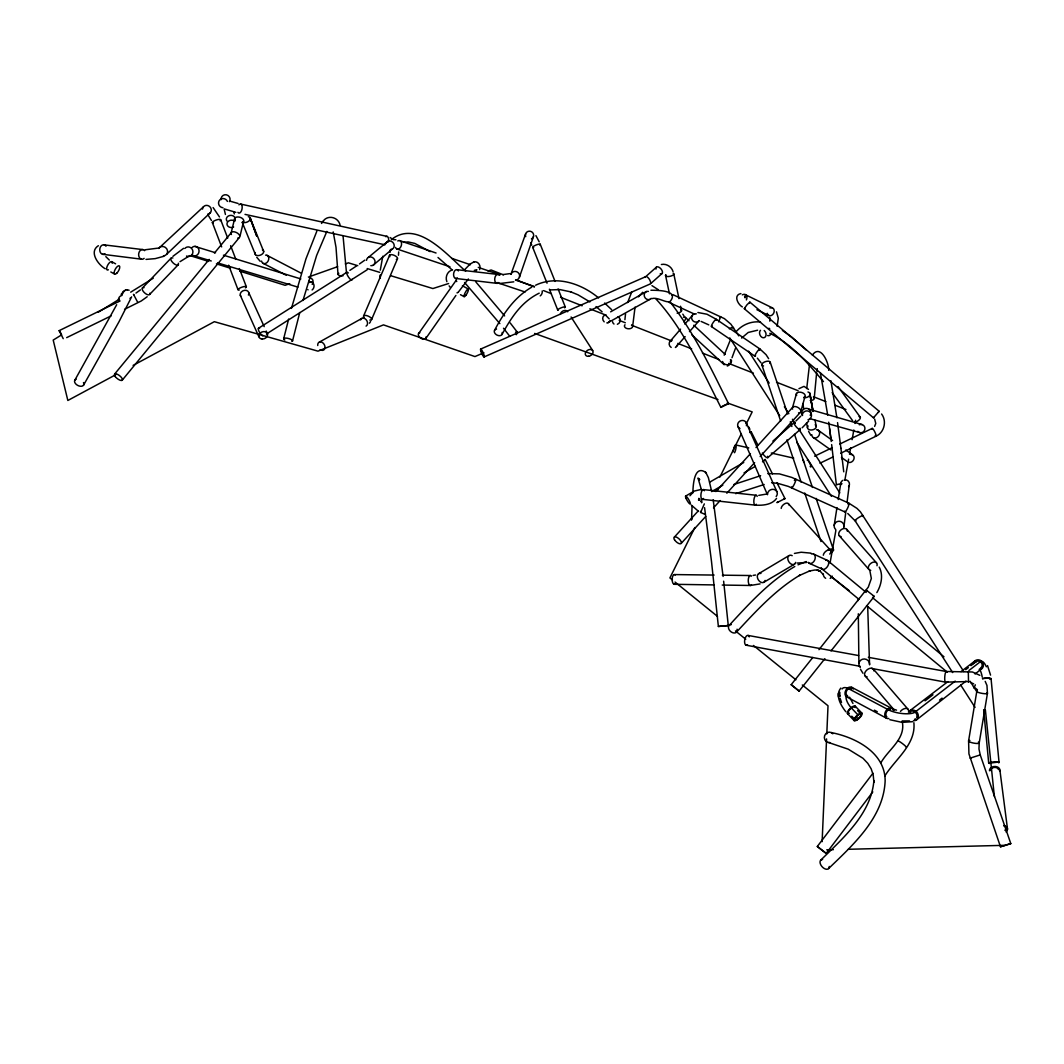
<?xml version="1.0" encoding="UTF-8"?>
<svg xmlns="http://www.w3.org/2000/svg" width="1064" height="1064" viewBox="0 0 1064 1064"><rect width="100%" height="100%" fill="white"/><g stroke="black" fill="none" stroke-linecap="round" stroke-linejoin="round"><path stroke-width="1.5" d="M63.215 338.671L59.158 330.651L120.112 300.939M691.56 519.91L692.066 505.852M968.586 681.545L946.016 682.117M822.126 841.664L826.582 738.908M826.794 733.934L828.018 705.764L802.309 684.977M701.548 502.753L701.708 499.841M398.468 255.24L398.707 251.915M814.239 398.149L816.647 372.666M632.615 326.608L635.062 307.097M692.837 492.845C693.09 485.876 693.914 464.17 705.738 472.429M806.725 388.533L809.438 365.019M769.831 321.168L769.804 317.577M624.901 319.719L625.539 313.8M704.86 514.311L700.604 512.422L700.963 511.292M380.287 270.136L382.787 256.238M843.912 526.733L845.814 511.957M847.077 502.102L849.178 485.676M874.089 417.261L873.517 417.846L744.241 308.666L747.048 304.703L749.867 302.123L879.17 411.276L878.305 412.406M845.827 711.736C840.946 705.538 834.801 695.364 840.826 688.076M839.868 692.332L839.789 696.627L839.735 695.43M698.835 498.324L698.716 499.934L699.46 498.83L698.463 499.92L699.859 499.335M834.189 525.337L836.969 507.594M838.219 499.535L840.746 483.415M816.846 371.256L817.272 368.623M976.805 691.281L968.599 740.863L968.932 753.871L1000.479 846.758L1005.493 845.281M968.519 682.157L968.32 671.53M830.066 562.909L835.865 530.484M844.843 480.236L848.62 459.156M849.484 454.288L850.655 447.811M852.104 439.698L853.833 429.976M855.004 423.485L855.576 420.24M479.638 269.644C481.327 265.747 477.975 260.481 473.52 262.05M122.24 294.568L122.639 292.826L122.107 294.156M240.025 236.075L243.643 221.059M231.127 233.003L234.612 218.705M292.507 341.039L299.755 312.537M283.702 338.605L288.663 319.027M291.443 308.414L305.953 258.871L316.873 231.114M627.64 302.562L631.737 291.895M302.987 300.46L316.646 255.427L326.861 231.38M131.63 296.843L118.982 321.793L83.524 385.234M800.899 411.276L804.969 396.566M792.467 407.751L796.524 393.441M670.639 302.628C694.446 333.471 711.311 368.929 728.547 403.668L720.9 407.406L721.379 406.887M777.132 326.302L778.303 318.256L776.494 311.832M669.336 301.671C665.572 302.828 657.299 296.763 651.687 298.665M724.172 355.19L730.223 340.267M732.005 357.743L735.477 348.3M873.491 417.793L879.103 411.316M519.418 277.212L533.476 236.567M510.919 274.352L525.629 233.907M778.276 501.782L776.906 502.634L784.993 498.59L776.893 482.604M371.536 319.666L397.404 258.978M363.662 315.822L389.663 255.121M689.951 495.758L694.074 491.116L701.096 489.467M694.885 527.505L669.908 577.912L672.488 579.986M719.863 477.111L741.156 434.125M746.303 423.738L752.182 411.888L727.311 402.923M718.666 321.873L720.661 316.593L719.836 317.484M876.856 592.595C881.271 585.054 883.519 575.185 879.223 567.099M116.681 304.716L74.892 380.087M494.587 330.266C503.392 313.441 514.803 296.883 531.628 287.24M502.009 334.468C511.372 317.325 521.44 301.897 539.209 293.159M874.621 426.398L875.765 423.472L874.648 419.083M749.535 302.947L749.867 302.123M672.235 295.327L672.82 294.608L724.411 318.628L730.901 324.201L738.788 335.878M704.328 503.884L700.644 512.449M812.364 355.083C820.557 343.486 829.135 363.17 828.696 370.339M718.373 626.47L728.268 625.526L718.373 626.47L711.497 561.446L704.581 507.674M638.799 296.244L638.427 296.829L642.709 292.281M418.524 333.67L456.469 279.859M121.097 294.369L125.512 290.033M369.461 323.203L370.578 321.567M425.933 338.312L455.911 295.433M776.547 498.404C771.892 504.921 762.595 505.599 755.214 505.121L702.373 499.335M458.597 291.775L468.386 278.968M817.312 846.479L826.263 853.461L817.312 846.479L872.946 773.235M880.886 762.768C888.759 748.99 905.863 738.975 902.272 721.578M826.169 853.408L872.812 791.895M884.716 776.188C894.891 759.403 916.077 744.773 913.883 722.695M322.592 222.083C326.848 214.223 338.512 216.737 340.121 225.329M321.514 223.453L323.429 220.98M824.879 658.669L799.091 691.081L791.177 684.697L812.803 657.459M818.974 649.678L868.291 587.142L871.336 578.497L869.793 570.331M831.037 650.889L874.276 596.372L866.216 590.068L866.695 590.853M122.094 380.353L238.895 238.07M114.752 373.903L209.196 259.403M214.449 253.046L231.234 232.697A4.748 2.514 27.6 0 1 235.596 232.191A4.748 2.514 27.6 0 1 239.759 235.822M798.944 388.679L804.012 386.365L808.494 389.384M669.855 341.624L680.561 329.135M684.844 324.134L692.332 315.396M808.693 421.105L802.136 427.808M464.37 269.977L470.275 263.899L474.118 261.864M676.438 346.505L685.136 336.61M689.472 331.662L699.248 320.53M123.703 291.017L122.772 292.041M130.021 298.346L130.22 298.12M729.332 625.22C749.162 603.7 769.299 581.409 794.808 566.514M681.266 543.318L705.725 516.439M713.505 507.874L720.168 500.546M726.832 493.217L754.629 462.654M760.175 456.549L800.195 412.553M736.301 632.335C755.666 611.507 775.257 589.922 799.875 575.185L799.197 575.584L810.103 570.756L809.185 571.036L815.064 569.985L818.881 570.424L820.384 571.381L817.112 570.025L820.291 571.355L822.751 574.015M674.616 536.841L698.024 511.146M715.873 491.581L750.439 453.663M756.012 447.545L792.813 407.18A4.602 2.567 28.8 0 1 797.215 407.113A4.602 2.567 28.8 0 1 800.82 410.664M735.902 332.021C741.781 324.813 751.237 320.889 760.494 322.033M741.621 338.059L748.218 332.46L757.581 330.212M170.932 258.286L142.35 288.091M800.726 416.224L795.859 421.051M149.691 294.382L178.3 264.67M166.702 254.23L210.446 212.587M474.996 271.373L476.911 269.844L474.278 270.349M158.962 248.085L203.37 206.895M820.663 860.217C842.981 838.193 871.137 814 873.903 780.604L873.916 782.2L873.185 774.831L871.177 768.846L867.785 763.34L862.997 758.299L848.247 749.189L828.59 742.526M828.617 868.543C853.208 844.75 883.705 817.538 885.142 780.803C885.155 752.487 855.403 737.286 831.237 732.564M745.252 308.068L744.388 308.72M172.9 256.344L183.567 248.338M650.889 283.436L662.127 273.421M645.436 276.893L656.262 267.29M772.876 441.108L794.063 422.647M767.796 457.666L800.195 429.537M391.366 239.613C417.421 218.812 447.731 255.693 465.62 271.134M373.158 265.229L392.337 249.069M368.397 257.382L387.708 241.395M916.383 719.982L965.992 681.093M975.063 673.991L981.553 668.91M140.461 289.873L135.993 293.052M939.539 700.099L942.052 698.117M147.191 296.736L141.246 300.979L124.568 309.305M955.206 681.106L915.027 712.122A15.614 4.828 9 0 1 903.136 713.625A15.614 4.828 9 0 1 888.467 709.808L848.593 688.701A17.769 7.102 55 0 0 842.076 688.953M968.958 670.493L980.33 661.715A15.574 5.24 80.4 0 1 986.368 666.782M909.707 710.832L947.958 681.585M961.018 671.597L975.395 660.598M925.055 700.844L932.955 694.779M965.713 669.655L968.333 667.647M970.94 665.638L976.167 661.635M762.489 461.829L765.216 459.794M364.846 260.121L359.459 263.952M367.213 269.737L266.426 334.003M356.334 266.093L349.896 270.349M979.532 755.28L980.29 754.935M258.406 328.31L346.771 272.357M61.659 334.854L53.2 340.081L67.843 400.476L115.71 374.741M98.287 312.204L119.421 299.144M130.699 292.161L153.243 278.223M180.016 261.678L189.884 255.573M721.951 406.501L722.895 405.956M758.526 573.775L788.983 555.621M763.992 582.181L794.542 564.173M712.88 490.93L722.802 485.184M744.042 472.882L755.387 466.325M685.642 496.077L692.731 491.994M709.728 482.152L743.749 462.494M610.63 311.845L646.473 291.523M319.479 342.023L362.172 318.256M607.956 322.698L649.665 299.476M749.734 432.463L751.157 431.731L757.768 444.805M133.12 365.378L214.33 321.687L317.99 351.16L383.492 324.879L474.956 356.573L483.881 352.743M98.367 245.704C88.698 251.809 98.127 264.697 105.216 268.766M749.681 432.45L751.131 431.745M724.039 405.357L724.996 404.905M66.673 337.634L111.201 315.848M814.638 456.163L832.354 447.625M839.749 444.06L872.214 428.406M819.998 463.212L833.298 456.802M840.68 453.251L876.124 436.16C884.33 432.436 887.004 421.118 881.591 414.002M798.027 564.811L806.286 561.553M783.729 499.069L784.993 498.59M480.782 349.019L645.795 276.64A4.322 1.769 58.3 0 0 645.25 277.385M484 356.985L649.426 284.314M535.618 285.219C556.685 275.084 581.596 283.716 598.567 297.907M726.087 404.413L728.574 403.708M1000.479 846.758L1010.8 843.619L980.25 754.921L978.973 748.99L979.199 743.044L987.445 693.382L986.953 685.416L985.198 681.372M163.883 256.291L155.211 258.632L145.994 259.403M452.533 269.897C447.412 271.041 444.991 277.026 446.88 281.694M289.754 283.662L285.125 285.298L239.839 271.174M309.824 276.534L337.607 266.678M345.334 263.938L348.42 262.835L357.797 265.694M714.902 490.757L718.054 489.719M733.814 484.519L760.614 475.688M735.689 493.643L764.165 484.519M448.622 283.529L432.888 288.543L390.648 275.682M487.964 270.988L491.116 269.99L503.458 274.845M760.095 583.897L750.333 585.479L722.23 585.054M1005.746 845.122L1010.787 843.619M513.792 281.827L499.588 283.529M766.559 494.068L758.765 495.385M794.422 553.426L801.152 552.243L811.007 553.147M157.725 248.178L145.143 249.774M970.82 757.994L970.115 758.14L980.25 754.921M509.696 273.648L502.767 274.605M912.54 721.698L902.059 722.363L889.797 719.703M797.136 563.069L806.645 562.47M403.402 242.353L408.084 241.927L414.774 243.417L430.149 251.636M127.188 289.807L129.103 290.219M740.876 293.571C733.216 295.021 737.711 304.37 742.34 306.911M753.073 575.424L755.533 575.012M767.782 473.586L779.42 473.879L791.816 477.43L848.846 503.166L856.932 508.353L860.364 511.771L963.784 671.517M791.177 684.697L799.21 691.108M125.379 290.046L127.321 289.78M549.583 289.94L559.85 289.568L571.461 292.015L570.251 291.642L578.071 294.848L589.908 301.91M650.915 290.246C659.534 290.259 680.388 290.672 669.189 302.495L694.579 314.146M661.382 264.497C666.397 263.367 671.637 266.745 673.06 271.599M909.507 720.913L902.126 720.966M826.741 849.83L833.365 849.657M848.287 849.285L1004.137 845.335M979.851 675.321L972.416 671.983L946.308 671.504L868.344 657.326M697.891 312.51L706.975 314.226L716.298 319.306L759.869 348.939L766.067 354.684L768.634 358.661M674.443 574.573L714.09 575.065M722.35 575.172L750.439 575.531M674.31 584.309L713.971 584.921M874.116 596.385L873.065 595.907M771.586 482.724L777.784 483.362L788.304 486.394L844.723 511.851M393.228 239.573L395.914 239.772M703.291 489.586L756.145 495.252M457.068 269.711L498.191 274.459M455.552 278.435L496.649 283.317M104.179 244.88L143.055 249.628M102.556 254.283L141.419 259.177M997.221 762.21L990.065 763.088M748.125 635.447L858.595 655.544M746.024 645.183L860.138 666.317M871.536 668.431L944.899 682.024M245.026 214.383L384.982 244.8M240.863 204.115L387.216 236.434M735.876 444.978L748.763 447.904M771.294 453.038L793.717 458.145M235.862 212.348L225.023 209.129M238.097 203.463L229.531 201.03M809.558 418.564L859.473 432.503M808.786 409.135L862.266 424.629M193.887 255.746L211.231 260.973M217.535 262.875L297.933 287.12M367.186 268.554L379.702 272.357M195.005 246.449L215.54 252.753M223.44 255.174L300.846 278.928M308.746 281.362L311.912 282.332M893.747 709.276L896.526 710.14M191.44 256.065L208.611 261.425M216.418 263.859L230.476 268.248M970.341 682.343L973.68 683.846M396.739 248.923L449.952 266.785M496.901 282.532L525.071 291.988M701.096 321.408L708.784 324.879M400.104 240.77L436.054 253.006M451.695 258.339L470.448 264.723M478.268 267.383L500.147 274.831M515.787 280.151L534.54 286.535M534.62 333.431L717.987 399.559M59.158 330.651L60.116 331.941M517.343 280.298L534.314 286.974M543.571 290.605L551.285 293.651M560.542 297.282L582.128 305.78M589.842 308.813L605.27 314.877M619.155 320.331L625.326 322.764M631.497 325.185L671.61 340.959M677.781 343.393L691.666 348.846M702.466 353.088L719.437 359.765M728.694 363.409L753.379 373.118M776.521 382.215L798.12 390.701M813.548 396.779L825.877 401.62M835.134 405.264L845.933 409.507M809.172 563.242L822.392 569.213M813.534 554.051L827.007 560.209M756.916 309.73L769.112 315.609M745 294.502L772.291 307.829M769.804 333.298C791.776 344.031 807.909 363.343 823.47 381.617M263.327 263.433L286.243 275.243M651.953 285.631L658.177 289.661M266.958 255.32L301.245 273.222M308.387 276.959L311.247 278.449M851.612 687.251L891.526 708.305M874.382 710.167L877.268 711.696M846.957 697.026L886.751 718.346M462.428 285.817L468.399 289.036M460.486 294.688L464.064 296.63M906.023 747.141C907.18 746.875 897.95 739.892 898.109 741.129M111.84 261.744L115.59 263.819M110.816 271.972L114.566 274.047M698.622 511.438L691.307 505.054M699.779 479.532L698.011 478.055L701.641 490.504M782.426 330.465L792.028 337.275L806.446 350.162M711.444 326.568L754.948 356.214M390.142 237.525L392.842 239.427M813.495 437.663L830.798 449.912M841.451 457.44L846.771 461.204M817.95 430.069L832.553 440.523M845.814 450.019L852.45 454.767M847.755 513.5L855.11 520.828L952.679 672.568M700.604 501.171L701.828 502.115M830.651 576.289L849.006 590.48M973.507 686.719L977.444 689.765M438.009 257.501L451.921 269.711M675.055 582.061L717.469 616.375M735.463 630.925L745.744 639.238M753.458 645.476L795.885 679.776M596.013 306.578L602.118 311.832M821.794 568.735L858.887 599.298M866.562 605.629L947.133 672.036M827.925 560.781L866.189 592.435M872.56 597.702L943.968 656.781M109.313 260.068L105.828 256.637M604.631 303.054L611.654 309.677M691.613 334.588L724.225 364.766M685.349 317.378L688.967 320.743M693.794 325.238L725.156 354.379M260.215 261.318L256.757 257.288M656.009 299.037C683.82 329.188 701.987 370.299 720.9 407.406M605.07 314.651L609.207 318.881M855.163 706.097L861.933 713.173M857.584 710.579L860.976 714.117M858.169 715.101L851.399 707.999A9.603 3.83 55 0 1 846.399 695.763M855.868 716.538L857.983 718.759M851.812 716.192L855.177 719.743M847.476 713.585L854.219 720.674M213.106 207.56L219.49 216.963M464.582 282.479L499.854 323.629M757.369 358.142L761.039 362.824M788.451 503.777L830.705 550.46M475.874 281.96L504.629 315.915M846.798 529.393L876.576 562.936M839.297 535.764L868.902 569.453M873.278 668.977L907.991 709.209M865.178 676.012L894.279 710.1M705.937 472.682L708.398 477.669L711.723 491.648M705.339 471.951L706.336 473.148M503.511 328.231L509.762 336.291M832.141 392.589L852.65 420.719M510.148 322.884L517.317 332.168M838.033 386.591L859.991 416.835M449.128 285.87L450.365 287.493M456.749 281.561L455.897 280.444L456.283 281.082M208.065 215.034L211.47 220.501M810.888 435.362L808.574 431.306M852.956 703.45L849.617 697.253M810.143 466.498C812.949 469.557 808.015 458.451 807.257 460.247M862.957 673.246L860.51 669.296M682.809 314.146L683.952 315.875M970.062 681.253L977.244 692.398M571.089 316.992L592.648 350.468M748.617 351.16L769.179 383.12M784.381 406.741L788.85 413.683M792.427 419.243L795.114 423.419M798.678 428.965L839.802 492.885M960.739 685.096L975.05 707.374M729.784 337.913L779.726 415.718M796.67 442.119L831.436 496.316M535.923 235.636L539.195 241.807M60.475 332.54L61.087 333.617M133.998 295.127L133.479 294.329L137.748 302.362M699.115 499.162L699.62 500.053M748.71 426.943L749.894 429.258M765.122 459.342L772.477 473.879M530.71 242.898L531.774 245.146M248.79 292.706L264.191 326.621M266.2 331.05L267.543 334.003M240.278 295.247L258.831 336.636M746.13 422.541L776.813 491.528M987.525 665.585L990.557 675.121M738.11 426.837L767.41 494.667M242.206 222.296L255.466 254.682M263.699 251.476L249.96 217.535L256.81 236.288L250.346 218.466M540.193 244.161L555.089 281.441M558.081 288.916L565.25 306.858M841.531 702.413L840.121 698.37M532.745 247.447L547.029 283.197M549.41 289.182L557.762 310.103M220.74 219.876L227.723 238.11M230.635 245.704L235.876 259.403M239.373 268.554L246.383 286.854M212.361 222.576L221.658 246.915M228.654 265.202L237.99 289.634M770.283 362.385L787.666 413.976M790.299 421.796L791.882 426.491M794.515 434.298L812.444 487.458M816.128 498.404L833.524 550.008M761.824 364.766L780.67 421.078M786.961 439.858L801.099 482.098M804.756 493.044L820.996 541.549M744.84 296.949L744.614 296.244L745.106 297.867M333.205 231.925L336.011 247.314L337.993 274.233M224.118 208.916L225.422 214.449M820.357 372.613L827.712 415.066M665.545 275.377L669.456 293.81M673.818 274.086L678.978 298.625M680.574 306.246L681.532 310.808M233.947 212.321L234.293 213.944M814.997 420.187L816.261 426.385M802.761 403.562L803.706 408.443M806.525 422.927L807.47 427.728M812.79 409.321L809.677 393.042L812.949 411.515L810.09 394.039M830.904 380.766L836.889 417.766M343.113 236.634L346.465 272.637M713.186 499.734L723.108 576.449M837.554 422.608L840.932 448.423M828.71 422.195L830.891 438.567L829.588 428.606M389.889 250.426L390.129 252.301M999.907 770.203L1007.528 829.215M830.864 438.328L831.25 441.467M831.649 444.592L836.41 484.998A4.416 0.732 -6.3 0 1 842.01 483.748M994.002 792.986L985.397 710.087M994.148 794.183L994.441 796.604M840.906 448.21L842.289 459.488M842.262 459.302L843.739 471.804M723.64 581.197L728.268 625.526M991.063 678.726L999.056 762.462M983.668 709.675L988.682 762.981M838.326 693.529L838.485 696.907M867.692 606.48L869.567 664.854M858.316 613.795L858.914 663.377M617.838 317.019A4.096 3.578 -42.3 0 1 617.373 324.294M614.008 324.015A4.096 3.578 -42.3 0 1 612.611 321.767M502.195 332.46A4.269 3.006 27.8 0 1 499.575 335.692A4.269 3.006 27.8 0 1 494.561 332.713A4.269 3.006 27.8 0 1 496.529 329.095M265.561 255.147A4.456 3.391 -63.3 0 1 268.78 258.499A4.456 3.391 -63.3 0 1 265.481 263.433A4.456 3.391 -63.3 0 1 261.584 261.079M309.877 278.276A4.309 3.338 -63.2 0 1 312.803 280.111A4.309 3.338 -63.2 0 1 312.191 284.381M262.369 249.894A4.495 2.713 -20.6 0 1 262.888 253.471A4.495 2.713 -20.6 0 1 257.355 255.573A4.495 2.713 -20.6 0 1 255.347 252.554M248.311 216.71A4.562 2.7 -20.5 0 1 249.548 220.421A4.562 2.7 -20.5 0 1 243.257 222.469M235.29 220.74A4.668 2.74 15 0 1 236.407 217.162A4.668 2.74 15 0 1 242.605 218.665A4.668 2.74 15 0 1 242.299 222.443M239.706 237.073A4.748 2.514 27.6 0 1 237.804 238.017M231.447 234.506A4.748 2.514 27.6 0 1 231.221 233.96M240.73 296.218A4.442 3.551 -21.6 0 1 244.441 290.339A4.442 3.551 -21.6 0 1 248.417 295.087M239.254 290.046A4.442 1.091 -19.9 0 1 239.094 288.504A4.442 1.091 -19.9 0 1 244.92 286.442A4.442 1.091 -19.9 0 1 245.452 287.852M213.372 223.108A4.429 1.237 -19.6 0 1 213.518 221.299A4.429 1.237 -19.6 0 1 219.144 219.357A4.429 1.237 -19.6 0 1 220.075 220.78M202.532 209.089A4.535 4.203 43.3 0 1 206.788 205.379A4.535 4.203 43.3 0 1 211.257 209.542A4.535 4.203 43.3 0 1 207.866 214.05M158.709 248.444A4.948 4.522 41.4 0 1 166.795 248.896A4.948 4.522 41.4 0 1 163.457 255.865M144.132 258.392A4.854 3.578 -85.3 0 1 139.371 257.528A4.854 3.578 -85.3 0 1 139.823 250.984A4.854 3.578 -85.3 0 1 144.651 250.652M105.004 253.751A4.788 3.604 -85.7 0 1 100.309 252.301A4.788 3.604 -85.7 0 1 101.173 245.917A4.788 3.604 -85.7 0 1 106.014 246.21M108.368 269.777A4.721 1.849 -60.7 0 1 106.759 267.663A4.721 1.849 -60.7 0 1 110.004 262.223A4.721 1.849 -60.7 0 1 112.252 263.274M118.769 301.431A4.708 4.535 24.7 0 1 121.961 295.42M83.484 382.561A5.027 3.126 27.8 0 1 81.502 386.259A5.027 3.126 27.8 0 1 75.358 383.452A5.027 3.126 27.8 0 1 76.182 379.223M284.833 340.028A4.575 1.37 14.2 0 1 284.82 338.126A4.575 1.37 14.2 0 1 290.791 339.31A4.575 1.37 14.2 0 1 291.882 341.424M343.02 275.789A4.269 1.636 -1.6 0 1 338.645 275.137A4.269 1.636 -1.6 0 1 338.817 273.302M149.825 293.212A4.854 2.155 42.7 0 1 147.125 294.529A4.854 2.155 42.7 0 1 142.496 290.1A4.854 2.155 42.7 0 1 144.012 287.652M178.326 263.234A4.894 2.075 43 0 1 175.866 264.816A4.894 2.075 43 0 1 171.065 260.161A4.894 2.075 43 0 1 172.9 257.993M184.857 248.457A4.815 4.562 71.3 0 1 190.948 247.859A4.815 4.562 71.3 0 1 192.331 254.15A4.815 4.562 71.3 0 1 186.532 256.038M192.145 247.42A4.775 4.256 -85.1 0 1 197.931 247.806A4.775 4.256 -85.1 0 1 197.891 254.309A4.775 4.256 -85.1 0 1 192.092 254.855M309.265 282.519A4.322 3.538 -74.5 0 1 313.747 284.288A4.322 3.538 -74.5 0 1 312.111 289.953M308.055 289.86A4.322 3.538 -74.5 0 1 307.789 289.594M360.603 319.892A4.416 3.272 59.9 0 1 366.136 319.679A4.416 3.272 59.9 0 1 366.083 326.116M317.737 345.521A4.535 3.298 59.6 0 1 321.461 342.063A4.535 3.298 59.6 0 1 324.959 348.008A4.535 3.298 59.6 0 1 320.158 349.617M364.154 317.524A4.402 1.716 23.4 0 1 365.378 315.396A4.402 1.716 23.4 0 1 371.043 317.963A4.402 1.716 23.4 0 1 369.82 320.091M389.916 256.65A4.349 1.835 23.7 0 1 391.392 254.629A4.349 1.835 23.7 0 1 396.726 256.956A4.349 1.835 23.7 0 1 396.34 259.443M385.7 236.673A4.336 2.434 -78.6 0 1 388.2 237.485A4.336 2.434 -78.6 0 1 388.254 241.967M384.57 244.534A4.336 2.434 -78.6 0 1 384.383 244.361M238.935 204.833A4.602 2.314 -79 0 1 241.927 205.525A4.602 2.314 -79 0 1 241.089 211.523A4.602 2.314 -79 0 1 237.91 212.335M222.948 207.719A4.668 4.535 37.4 0 1 218.572 203.503A4.668 4.535 37.4 0 1 221.99 198.689A4.668 4.535 37.4 0 1 227.403 201.428M221.126 199.673A4.549 4.429 37.9 0 1 226.512 194.845A4.549 4.429 37.9 0 1 229.438 201.628M227.098 221.219A4.469 3.671 -4.4 0 1 229.957 215.433A4.469 3.671 -4.4 0 1 235.091 219.822M233.654 226.991A4.482 3.671 -4.5 0 1 227.789 226.047A4.482 3.671 -4.5 0 1 228.547 221.126A4.482 3.671 -4.5 0 1 234.559 221.113M352.038 279.327A4.628 1.197 57.3 0 1 349.883 278.848A4.628 1.197 57.3 0 1 346.771 273.554A4.628 1.197 57.3 0 1 348.3 272.969M262.914 335.892A4.575 1.41 56.9 0 1 258.818 330.971A4.575 1.41 56.9 0 1 259.576 328.43M366.521 260.348A4.602 4.043 49.9 0 1 371.03 256.996A4.602 4.043 49.9 0 1 375.06 261.97A4.602 4.043 49.9 0 1 370.817 265.654M386.033 243.47A4.495 3.963 50.3 0 1 390.727 241.116A4.495 3.963 50.3 0 1 394.212 245.877A4.495 3.963 50.3 0 1 390.475 249.521M397.75 240.969A4.429 2.966 -72.4 0 1 401.434 242.738A4.429 2.966 -72.4 0 1 399.479 248.471A4.429 2.966 -72.4 0 1 395.542 247.407M542.228 290.951A4.096 2.953 -71.8 0 1 540.206 295.885M560.329 314.412A4.136 3.072 -33 0 1 563.601 310.728A4.136 3.072 -33 0 1 567.711 311.765M558.188 310.156A4.123 0.745 -21.9 0 1 559.159 308.746A4.123 0.745 -21.9 0 1 564.213 306.858A4.123 0.745 -21.9 0 1 564.545 307.789M533.649 247.513A4.11 0.878 -22 0 1 533.636 246.25A4.11 0.878 -22 0 1 538.77 244.175A4.11 0.878 -22 0 1 539.714 245.053M525.709 236.62A4.15 4.03 26.6 0 1 527.93 231.473A4.15 4.03 26.6 0 1 533.277 233.588A4.15 4.03 26.6 0 1 531.428 238.881M511.066 273.993A4.482 4.336 24 0 1 516.24 271.586A4.482 4.336 24 0 1 519.618 276.268A4.482 4.336 24 0 1 515.481 280.138M498.697 282.558A4.509 2.66 -83.7 0 1 495.226 281.92A4.509 2.66 -83.7 0 1 495.585 275.975A4.509 2.66 -83.7 0 1 499.149 275.124M457.4 277.904A4.442 2.7 -83.9 0 1 453.929 276.627A4.442 2.7 -83.9 0 1 454.78 270.695A4.442 2.7 -83.9 0 1 458.411 270.908M458.238 292.041A4.402 1.024 -62 0 1 456.975 292.826M426.066 336.862A4.376 2.62 34.3 0 1 423.565 339.256A4.376 2.62 34.3 0 1 418.804 336.144A4.376 2.62 34.3 0 1 419.815 332.779M380.38 277.943A4.229 2.939 4.5 0 1 380.42 274.858M515.521 332.261A4.256 1.423 -37.5 0 1 517.104 333.577M516.506 334.402A4.256 1.423 -37.5 0 1 516.24 334.695M683.5 317.272A4.189 1.929 -47.3 0 1 685.615 318.136A4.189 1.929 -47.3 0 1 683.713 321.86M730.423 359.632A4.123 2.008 -47 0 1 731.061 362.478A4.123 2.008 -47 0 1 727.311 366.056M680.534 309.757A4.189 1.663 -12.3 0 1 681.12 311.526A4.189 1.663 -12.3 0 1 677.143 313.188M673.086 273.155A4.229 1.609 -12.3 0 1 672.594 275.363A4.229 1.609 -12.3 0 1 667.261 276.52A4.229 1.609 -12.3 0 1 665.944 274.712M655.983 269.086A4.256 2.288 48.8 0 1 658.39 266.998A4.256 2.288 48.8 0 1 662.353 271.387A4.256 2.288 48.8 0 1 660.225 273.767M650.623 283.357A4.322 1.769 58.3 0 1 650.091 284.101M647.125 276.919A4.322 1.769 58.3 0 1 650.649 282.492M632.043 324.946A4.096 2.607 3.2 0 1 631.218 328.244A4.096 2.607 3.2 0 1 625.938 328.111A4.096 2.607 3.2 0 1 624.994 324.759M730.396 361.175A4.11 2.899 13.6 0 1 727.483 364.766A4.11 2.899 13.6 0 1 722.576 361.494M859.074 416.596A4.176 1.902 -34 0 1 859.779 419.149A4.176 1.902 -34 0 1 855.057 422.169M813.455 397.085A4.15 2.181 3.3 0 1 813.854 399.359A4.15 2.181 3.3 0 1 810.236 400.436M802.841 460.247A4.349 1.184 -77 0 1 803.639 462.188M733.309 451.748A4.376 1.051 -77 0 1 734.838 445.656A4.376 1.051 -77 0 1 736.128 446.707A4.376 1.051 -77 0 1 734.519 452.719M872.267 429.43A4.349 0.732 63.9 0 1 873.371 429.43A4.349 0.732 63.9 0 1 875.978 434.804A4.349 0.732 63.9 0 1 875.18 435.442M742.3 294.888A4.296 3.325 -63.5 0 1 746.183 295.353A4.296 3.325 -63.5 0 1 746.369 299.928M769.977 308.001A4.216 3.298 -63.2 0 1 774.14 310.116A4.216 3.298 -63.2 0 1 771.44 315.436A4.216 3.298 -63.2 0 1 767.277 313.308M770.974 333.418A4.176 3.086 68.1 0 1 767.649 335.559M768.9 328.204A4.176 3.086 68.1 0 1 769.791 329.002M764.191 330.492A4.189 3.086 68.1 0 1 765.575 336.517A4.189 3.086 68.1 0 1 760.773 336.291A4.189 3.086 68.1 0 1 760.494 330.305M651.181 298.359A4.296 3.764 61.8 0 1 644.518 296.79A4.296 3.764 61.8 0 1 648.388 291.403M609.925 320.703A4.11 3.631 61.5 0 1 606.839 322.897M604.179 321.833A4.11 3.631 61.5 0 1 606.001 314.891M729.332 328.829A4.336 1.21 -32.9 0 1 732.79 327.393A4.336 1.21 -32.9 0 1 733.189 328.59M900.463 711.39A5.506 3.405 -39.7 0 1 905.81 708.424A5.506 3.405 -39.7 0 1 908.576 711.164M867.107 676.81A5.373 3.418 -39.8 0 1 864.806 672.913A5.373 3.418 -39.8 0 1 870.139 668.285A5.373 3.418 -39.8 0 1 873.89 670.918M860.284 667.54A5.373 5.134 7.6 0 1 862.359 659.268A5.373 5.134 7.6 0 1 869.607 664.322M858.156 600.575A4.775 4.589 5.6 0 1 859.06 598.447M978.361 742.1A5.426 1.17 10.6 0 1 977.204 743.483A5.426 1.17 10.6 0 1 970.022 742.074A5.426 1.17 10.6 0 1 969.889 740.451M986.847 692.664A5.44 1.037 10.3 0 1 982.298 693.422A5.44 1.037 10.3 0 1 977.244 691.041M946.614 671.663A5.373 1.17 -85.9 0 1 946.8 672.049M945.271 681.984A5.373 1.17 -85.9 0 1 944.726 677.635A5.373 1.17 -85.9 0 1 945.603 672.355M747.526 644.757A4.988 2.381 -80.1 0 1 744.68 642.922A4.988 2.381 -80.1 0 1 746.117 636.432A4.988 2.381 -80.1 0 1 749.256 636.871M751.463 584.748A4.974 2.115 -89.5 0 1 748.763 583.777A4.974 2.115 -89.5 0 1 748.763 577.34A4.974 2.115 -89.5 0 1 751.477 576.196M675.507 583.591A4.868 2.234 -89.4 0 1 672.142 579.76A4.868 2.234 -89.4 0 1 675.321 574.999M765.096 580.412A5.014 3.458 58.8 0 1 760.773 582.181A5.014 3.458 58.8 0 1 757.315 576.422A5.014 3.458 58.8 0 1 760.933 573.469M795.633 562.377A5.107 3.458 58.6 0 1 791.044 563.987A5.107 3.458 58.6 0 1 787.826 557.696A5.107 3.458 58.6 0 1 792.201 555.661M811.393 553.932A5.081 3.631 -65.4 0 1 814.825 559.784A5.081 3.631 -65.4 0 1 808.121 562.324M825.864 560.356A5.107 3.032 -56.7 0 1 828.723 563.162A5.107 3.032 -56.7 0 1 825.172 568.801A5.107 3.032 -56.7 0 1 821.248 567.684M975.302 684.817A4.881 2.607 -49.6 0 1 973.6 687.836M870.724 570.344A5.041 3.405 -40.3 0 1 868.663 566.101A5.041 3.405 -40.3 0 1 874.182 562.031A5.041 3.405 -40.3 0 1 877.002 565.729M841.119 536.655A4.921 3.391 -40.5 0 1 838.924 532.718A4.921 3.391 -40.5 0 1 843.845 528.529A4.921 3.391 -40.5 0 1 847.383 531.322M835.745 529.526A4.908 4.761 8.8 0 1 834.934 523.408A4.908 4.761 8.8 0 1 841.012 521.679A4.908 4.761 8.8 0 1 843.819 527.225M844.364 479.798A4.402 4.296 5.6 0 1 848.567 486.7M840.76 484.732A4.402 4.296 5.6 0 1 842.781 480.369M832.341 576.143A4.708 4.642 -3.4 0 1 830.173 578.39M825.677 578.284A4.708 4.642 -3.4 0 1 823.337 573.935M737.059 629.21A4.988 3.485 41.9 0 1 734.014 633A4.988 3.485 41.9 0 1 728.641 628.611A4.988 3.485 41.9 0 1 731.367 624.568M691.547 519.644A4.655 2.7 1.8 0 1 692.079 518.461M816.487 429.723A4.416 3.618 -53.2 0 1 819.613 433.607A4.416 3.618 -53.2 0 1 815.503 437.982A4.416 3.618 -53.2 0 1 811.805 434.697M850.615 454.434A4.296 3.564 -52.8 0 1 853.767 459.515A4.296 3.564 -52.8 0 1 847.543 461.763M815.17 424.789A4.456 2.873 -10.9 0 1 815.077 428.686A4.456 2.873 -10.9 0 1 809.185 429.67A4.456 2.873 -10.9 0 1 808.121 425.959M807.975 392.004A4.509 2.846 -11.1 0 1 809.544 395.675A4.509 2.846 -11.1 0 1 803.679 397.55M796.67 395.382A4.535 2.687 14.9 0 1 798.492 392.257A4.535 2.687 14.9 0 1 804.251 393.906A4.535 2.687 14.9 0 1 803.905 397.471M800.487 412.22A4.602 2.567 28.8 0 1 798.559 412.872M792.627 409.121A4.602 2.567 28.8 0 1 792.507 408.762M699.021 320.809A4.309 4.056 41.2 0 1 691.879 319.253A4.309 4.056 41.2 0 1 696.322 313.867M677.05 345.175A4.11 3.884 41.2 0 1 675.374 347.489M671.171 347.423A4.11 3.884 41.2 0 1 672.022 340.187M712.348 326.05A4.376 0.811 -55.7 0 1 711.683 325.118A4.376 0.811 -55.7 0 1 714.968 320.251A4.376 0.811 -55.7 0 1 716.285 320.224M755.613 355.855A4.402 0.705 -55.5 0 1 755.467 354.405A4.402 0.705 -55.5 0 1 758.938 349.551A4.402 0.705 -55.5 0 1 759.55 350.349M763.526 365.923A4.416 2.022 -18.8 0 1 762.502 363.343A4.416 2.022 -18.8 0 1 768.102 361.175A4.416 2.022 -18.8 0 1 769.884 363.462M828.258 549.716A4.628 1.716 -18 0 1 833.192 549.436A4.628 1.716 -18 0 1 831.556 552.056M767.636 456.296A4.575 1.25 48.7 0 1 766.413 457.374A4.575 1.25 48.7 0 1 762.316 453.038M799.995 428.194A4.615 1.17 48.7 0 1 798.638 429.071A4.615 1.17 48.7 0 1 794.436 424.35A4.615 1.17 48.7 0 1 795.3 422.913M802.269 415.319A4.615 4.535 -13.7 0 1 806.618 410.904A4.615 4.535 -13.7 0 1 811.446 414.747A4.615 4.535 -13.7 0 1 807.962 419.854M802.535 415.519A4.589 4.575 -83.6 0 1 803.254 409.547A4.589 4.575 -83.6 0 1 809.265 409.427A4.589 4.575 -83.6 0 1 810.209 415.372M859.286 424.789A4.176 4.03 -67.3 0 1 864.407 426.464A4.176 4.03 -67.3 0 1 863.17 431.918A4.176 4.03 -67.3 0 1 857.784 431.346M781.202 508.406A4.522 2.487 -41.6 0 1 785.059 503.578A4.522 2.487 -41.6 0 1 788.717 504.841M823.31 555.235A4.615 2.434 -41.4 0 1 828.696 549.862A4.615 2.434 -41.4 0 1 829.787 554.091M739.972 428.526A4.549 4.176 -23.4 0 1 738.057 423.139A4.549 4.176 -23.4 0 1 743.776 420.652A4.549 4.176 -23.4 0 1 746.396 425.746M767.556 494.428A4.961 4.469 -22.4 0 1 773.98 489.44A4.961 4.469 -22.4 0 1 776.175 496.516M756.318 504.243A4.961 1.782 -83.8 0 1 754.004 503.352A4.961 1.782 -83.8 0 1 754.735 496.702A4.961 1.782 -83.8 0 1 757.182 496.396M703.53 498.471A4.894 1.875 -83.8 0 1 701.083 497.566A4.894 1.875 -83.8 0 1 701.814 490.996A4.894 1.875 -83.8 0 1 704.381 490.73M829.854 742.526A5.227 4.868 -82.9 0 1 824.64 735.65A5.227 4.868 -82.9 0 1 832.819 733.788M829.242 866.455A5.759 3.458 48.6 0 1 825.504 869.062A5.759 3.458 48.6 0 1 820.264 863.596A5.759 3.458 48.6 0 1 822.592 859.499M1003.884 825.731A4.056 2.899 -2.8 0 1 1004.908 830.292M990.784 770.629A3.924 2.86 -3.3 0 1 994.148 767.45A3.924 2.86 -3.3 0 1 998.524 769.644M979.439 669.03A9.988 3.378 80.4 0 1 982.232 677.116M975.435 662.34A3.884 3.538 45.6 0 1 981.154 662.433A3.884 3.538 45.6 0 1 980.476 668.059M915.545 718.838A4.243 3.791 48.9 0 1 914.495 719.331M909.986 712.454A4.243 3.791 48.9 0 1 911.223 711.603M912.806 711.351A4.243 3.791 48.9 0 1 916.689 717.495M847.543 695.816A4.056 2.979 -62.6 0 1 846.758 690.576A4.056 2.979 -62.6 0 1 851.546 688.807M886.831 716.764A4.176 3.006 -62.7 0 1 886.392 712.122A4.176 3.006 -62.7 0 1 890.329 709.395M848.553 712.72A4.03 1.357 -43.4 0 1 850.123 709.116A4.03 1.357 -43.4 0 1 854.206 707.028M982.631 678.859A3.857 0.732 -4.1 0 1 986.727 678.234A3.857 0.732 -4.1 0 1 989.759 678.646M989.48 770.748A5.227 3.817 -3.3 0 1 995.239 766.466A5.227 3.817 -3.3 0 1 999.668 771.28M1003.724 825.544A5.413 3.87 -2.8 0 1 1005.999 831.888M990.039 763.486A5.214 0.785 -3.6 0 1 989.906 762.449A5.214 0.785 -3.6 0 1 996.715 761.877A5.214 0.785 -3.6 0 1 998.551 762.768M982.458 678.526A5.147 0.984 -4.1 0 1 989.36 678.047A5.147 0.984 -4.1 0 1 990.079 679.311M973.573 663.577A5.174 4.721 45.6 0 1 978.694 659.84A5.174 4.721 45.6 0 1 983.415 664.933A5.174 4.721 45.6 0 1 979.252 669.695M908.417 712.228A5.666 5.067 48.9 0 1 917.58 713.066A5.666 5.067 48.9 0 1 913.364 720.807M888.839 718.493A5.559 4.003 -62.7 0 1 884.769 715.128A5.559 4.003 -62.7 0 1 888.108 708.704A5.559 4.003 -62.7 0 1 893.188 710.114M848.593 697.266A5.413 3.963 -62.6 0 1 845.893 690.071A5.413 3.963 -62.6 0 1 853.261 689.033M849.338 713.412A5.373 1.809 -43.4 0 1 847.609 711.656A5.373 1.809 -43.4 0 1 852.809 706.496A5.373 1.809 -43.4 0 1 855.217 707.587M714.529 491.009A4.549 4.003 71.5 0 1 715.327 491.049M794.343 480.423A4.828 0.865 -65.3 0 1 795.779 480.13A4.828 0.865 -65.3 0 1 793.185 486.235A4.828 0.865 -65.3 0 1 791.576 486.926M847.755 503.884A4.815 0.998 -65.3 0 1 848.886 504.562A4.815 0.998 -65.3 0 1 846.385 510.334A4.815 0.998 -65.3 0 1 844.577 511.212M855.948 520.762A4.841 0.825 -32.2 0 1 856.214 519.338A4.841 0.825 -32.2 0 1 861.614 515.96A4.841 0.825 -32.2 0 1 862.798 516.492M698.995 479.718L698.582 478.92L698.955 479.864M115.311 376.669A4.934 1.875 38.1 0 0 122.227 380.26A4.934 1.875 38.1 0 0 117.732 374.462A4.934 1.875 38.1 0 0 115.311 376.669M262.156 339.03A4.562 3.564 -22.2 0 0 267.436 333.657A4.562 3.564 -22.2 0 0 259.975 333.245A4.562 3.564 -22.2 0 0 262.156 339.03M117.027 272.956A4.721 1.822 -60.7 0 0 119.341 265.894A4.721 1.822 -60.7 0 0 114.473 271.054A4.721 1.822 -60.7 0 0 117.027 272.956M588.618 356.294A4.229 3.072 -32.9 0 0 592.821 350.734A4.229 3.072 -32.9 0 0 586.091 351.599A4.229 3.072 -32.9 0 0 588.618 356.294M465.899 295.273A4.402 1.011 -61.9 0 0 468.333 288.969A4.402 1.011 -61.9 0 0 464.476 294.249A4.402 1.011 -61.9 0 0 465.899 295.273M480.795 351.04A4.362 0.811 66.2 0 0 484.093 357.012A4.362 0.811 66.2 0 0 482.298 350.974A4.362 0.811 66.2 0 0 480.795 351.04M674.496 539.714A4.748 2.035 42.3 0 0 681.013 543.624A4.748 2.035 42.3 0 0 677.396 537.599A4.748 2.035 42.3 0 0 674.496 539.714M686.041 498.378A4.602 0.918 59.8 0 0 690.217 504.057A4.602 0.918 59.8 0 0 687.53 497.766A4.602 0.918 59.8 0 0 686.041 498.378M857.225 719.264A4.043 1.33 -43.4 0 0 861.055 714.21A4.043 1.33 -43.4 0 0 855.935 717.309A4.043 1.33 -43.4 0 0 857.225 719.264M856.946 720.035A5.386 1.782 -43.4 0 0 862.053 713.306A5.386 1.782 -43.4 0 0 855.217 717.415A5.386 1.782 -43.4 0 0 856.946 720.035"/></g></svg>
